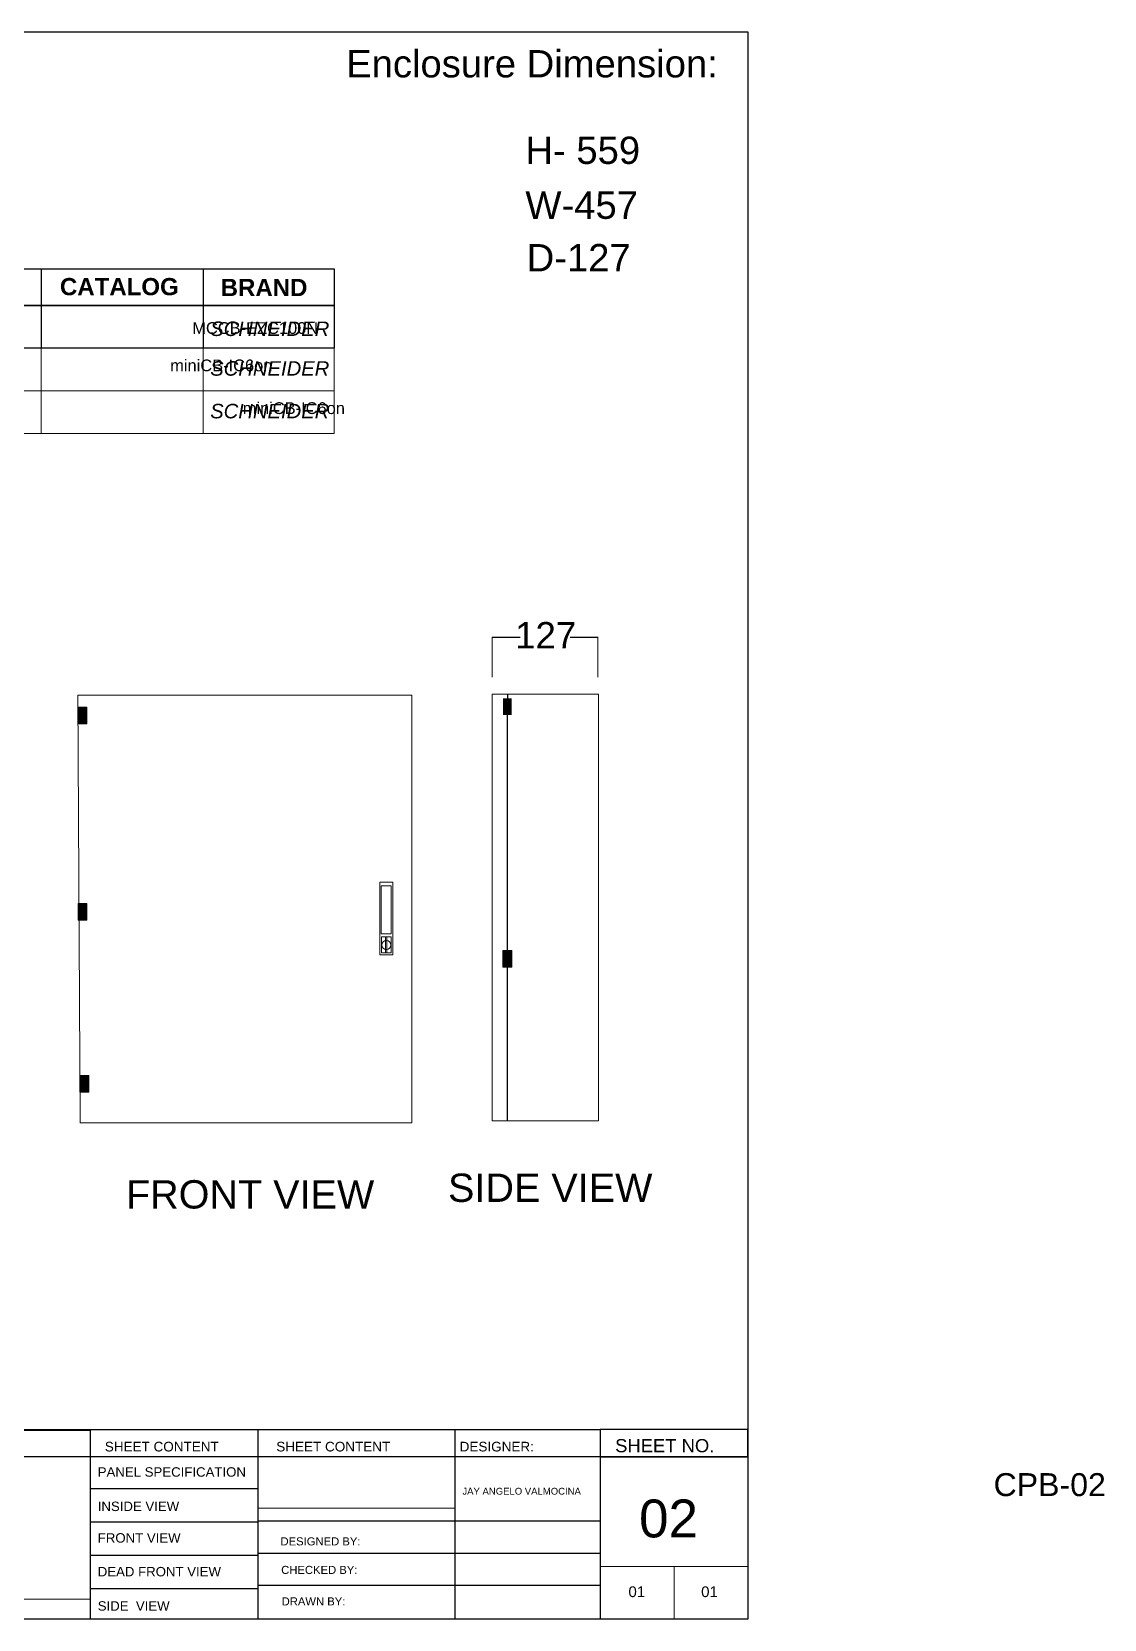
# Model space of a CAD drawing. Header units: inches. Extents: x 18739 to 22272, y 3658 to 7913.
# Drawn here: x 21900.9 to 22041.3, y 5699.1 to 5906.9 of the extents above; entities that cross this region are included whole.
import ezdxf

# ---------------------------------------------------------------- set-up
doc = ezdxf.new("R2010")
doc.units = ezdxf.units.IN
doc.header["$MEASUREMENT"] = 0
doc.layers.add('DOOR', color=1, linetype='Continuous')
doc.layers.add('ENCLOSRURE', color=7, linetype='Continuous', lineweight=20)
doc.styles.get("Standard").update_dxf_attribs({"font": 'arial.ttf'})
doc.styles.add('style2', font='swissk.ttf')

msp = doc.modelspace()

# ---------------------------------------------------------------- hatches: boundary and pattern name
at = {"layer": 'ENCLOSRURE'}
h = msp.add_hatch(color=0, dxfattribs=at)
h.dxf.hatch_style = 1
h.paths.add_polyline_path([(21963.75361, 5819.67404), (21962.58667, 5819.67404), (21962.58667, 5817.5083), (21963.75361, 5817.5083)])
h = msp.add_hatch(color=0, dxfattribs=at)
h.dxf.hatch_style = 1
h.paths.add_polyline_path([(21908.15607, 5818.51785), (21906.98839, 5818.51785), (21906.98839, 5816.3521), (21908.15607, 5816.3521)])
h = msp.add_hatch(color=0, dxfattribs=at)
h.dxf.hatch_style = 1
h.paths.add_polyline_path([(21908.15607, 5792.82182), (21906.98839, 5792.82182), (21906.98839, 5790.65607), (21908.15607, 5790.65607)])
h = msp.add_hatch(color=0, dxfattribs=at)
h.dxf.hatch_style = 1
h.paths.add_polyline_path([(21963.75361, 5786.65555), (21962.58667, 5786.65555), (21962.58667, 5784.48981), (21963.75361, 5784.48981)])
h = msp.add_hatch(color=0, dxfattribs=at)
h.dxf.hatch_style = 1
h.paths.add_polyline_path([(21908.40884, 5770.29646), (21907.24117, 5770.29646), (21907.24117, 5768.13071), (21908.40884, 5768.13071)])

# ---------------------------------------------------------------- linework, layer by layer
for p, q in [((21902.14661, 5875.90008), (21902.14661, 5865.52501)), ((21923.37532, 5875.90008), (21923.37532, 5865.52501)), ((21963.18265, 5820.22527), (21963.18265, 5819.65472)), ((21727.45473, 5723.95277, 0.00935), (21975.30234, 5723.95277, 0.00935)), ((21930.56003, 5699.12981, 0.01028), (21930.56003, 5723.8937, 0.01028)), ((21956.34858, 5699.12981, 0.01028), (21956.34858, 5723.8937, 0.01028)), ((21975.30234, 5723.95277, 0.01028), (21975.30234, 5699.13574, 0.01028)), ((21994.56464, 5720.40311, 0.01028), (21796.24262, 5720.4031, -0.00122)), ((21930.56003, 5716.19814, 77.40414), (21908.58388, 5716.19814, 77.40583)), ((21930.56003, 5711.84092, 77.40414), (21908.58388, 5711.84092, 77.40583)), ((21975.30234, 5711.97285, 0.00863), (21930.56003, 5711.97285, 0.01028)), ((21930.56003, 5707.48371, 77.40414), (21908.58388, 5707.48371, 77.40583)), ((21975.30234, 5707.75772, 0.00863), (21930.56497, 5707.75772, 0.01028)), ((21930.56003, 5703.1265, 77.40414), (21908.58388, 5703.1265, 77.40583)), ((21975.30234, 5703.54258, 0.00863), (21930.56003, 5703.54258, 0.01027))]:
    msp.add_line(p, q)
at = {"color": 251, "true_color": 0x636466}
for p, q in [((21961.206, 5827.68339), (21964.8516, 5827.68339)), ((21971.41124, 5827.68339), (21975.05344, 5827.68339))]:
    msp.add_line(p, q, dxfattribs=at)
at = {"color": 0}
msp.add_line((21963.144, 5819.24475), (21963.144, 5764.36251), dxfattribs=at)
at = {"elevation": 0.01028}
for points in [[(21727.45473, 5699.12981), (21727.45473, 5906.9349), (21994.66659, 5906.9349), (21994.66659, 5699.12981)], [(21908.58388, 5699.12981), (21841.99069, 5699.12981), (21841.99069, 5723.8937), (21908.58388, 5723.8937)], [(21975.30234, 5720.40311), (21994.66659, 5720.39078), (21994.66659, 5723.97544), (21975.30234, 5723.95277)]]:
    msp.add_lwpolyline(points, close=True, dxfattribs=at)
for points in [[(21876.18398, 5875.90008), (21940.50366, 5875.90008), (21940.50366, 5871.10772), (21876.18398, 5871.10772)], [(21876.18398, 5871.10772), (21940.50366, 5871.10772), (21940.50366, 5865.52501), (21876.18398, 5865.52501)]]:
    msp.add_lwpolyline(points)
at = {"layer": 'ENCLOSRURE'}
for p, q in [((21902.14661, 5865.52501), (21902.14661, 5859.94231)), ((21923.37532, 5865.52501), (21923.37532, 5859.94231)), ((21902.14661, 5859.94231), (21902.14661, 5854.35961)), ((21923.37532, 5859.94231), (21923.37532, 5854.35961))]:
    msp.add_line(p, q, dxfattribs=at)
at = {"layer": 'ENCLOSRURE', "color": 252}
for p, q in [((21961.206, 5822.46222), (21961.206, 5827.68339)), ((21975.00829, 5822.46222), (21975.00829, 5827.68339))]:
    msp.add_line(p, q, dxfattribs=at)
at = {"layer": 'ENCLOSRURE', "color": 0}
for p, q in [((21930.56003, 5713.69194), (21956.34858, 5713.69194)), ((21975.30234, 5706.05565), (21994.66659, 5706.05565)), ((21984.98446, 5706.05565), (21985.00902, 5699.12981, 0.01028)), ((21842.05487, 5701.77225, 0.01028), (21908.58107, 5701.77225, -0.16217))]:
    msp.add_line(p, q, dxfattribs=at)
at = {"layer": 'ENCLOSRURE'}
for points in [[(21940.50366, 5859.94231), (21818.71994, 5859.94231), (21818.71994, 5865.52501), (21940.50366, 5865.52501)], [(21940.50366, 5854.35961), (21818.71994, 5854.35961), (21818.71994, 5859.94231), (21940.50366, 5859.94231)], [(21906.96719, 5820.08986), (21950.68626, 5820.08986), (21950.68626, 5764.12001), (21907.25585, 5764.12001)], [(21961.206, 5820.22224), (21975.11533, 5820.22224), (21975.11533, 5764.37489), (21961.206, 5764.37489)]]:
    msp.add_lwpolyline(points, close=True, dxfattribs=at)
at = {"layer": 'ENCLOSRURE', "color": 0}
for points in [[(21906.98839, 5818.51785), (21908.15816, 5818.51785), (21908.15816, 5816.3521), (21906.98839, 5816.3521)], [(21906.98839, 5792.82182), (21908.15816, 5792.82182), (21908.15816, 5790.65607), (21906.98839, 5790.65607)], [(21962.58667, 5786.65555), (21963.75361, 5786.65555), (21963.75361, 5784.48981), (21962.58667, 5784.48981)], [(21907.24117, 5770.29646), (21908.41094, 5770.29646), (21908.41094, 5768.13071), (21907.24117, 5768.13071)]]:
    msp.add_lwpolyline(points, close=True, dxfattribs=at)
at = {"layer": 'ENCLOSRURE', "color": 7}
msp.add_lwpolyline([(21946.47609, 5795.59956), (21948.17802, 5795.59956), (21948.17802, 5786.10136), (21946.47609, 5786.10136)], close=True, dxfattribs=at)
at = {"layer": 'ENCLOSRURE', "color": 8}
for points in [[(21946.65967, 5795.1209), (21947.98878, 5795.1209), (21947.98878, 5788.83987), (21946.65967, 5788.83987)], [(21946.69149, 5788.47599), (21947.98642, 5788.47599), (21947.98642, 5786.36531), (21946.69149, 5786.36531)], [(21947.23904, 5788.46919), (21947.38261, 5788.46919), (21947.38261, 5786.37263), (21947.23904, 5786.37263)]]:
    msp.add_lwpolyline(points, close=True, dxfattribs=at)
at = {"layer": 'ENCLOSRURE', "color": 9}
msp.add_circle((21947.32529, 5787.39479), 0.5902, dxfattribs=at)

# ---------------------------------------------------------------- texts
at = {"color": 0}
msp.add_text('SHEET NO.', height=1.724581, dxfattribs=at).set_placement((21977.28019, 5720.9916, 335.18722))
at = {"attachment_point": 1}
for s, width, gutter_width, heights, insert, char_height in [('\\pt6.1559;{\\fArial|b1|i0|c0|p34;\\H1.0975x;CATALOG\\P}', 2.7127744, 1, [0], (21904.61629, 5874.69996), 2.0519552), ('\\pt6.1559;{\\fArial|b1|i0|c0|p34;\\H1.0975x;BRAND\\P}', 2.7127744, 1, [0], (21925.65128, 5874.58626), 2.0519552), ('{\\fArial|b0|i1|c0|p34;\\H1.0975x;SCHNEIDER }', 8.8886288, 1, [0.83509], (21924.28412, 5869.00316), 1.726423), ('{\\fArial|b0|i1|c0|p34;\\H1.0975x;SCHNEIDER }', 8.8886288, 1, [0.83509], (21924.28412, 5863.80894), 1.726423), ('{\\fArial|b0|i1|c0|p34;\\H1.0975x;SCHNEIDER }', 8.8886288, 1, [0.83509], (21924.28412, 5858.22624), 1.726423), ('FRONT VIEW', 54.121808, 23.56707, [0.83509], (21913.25344, 5756.60233), 3.70656), ('SIDE VIEW', 54.121808, 23.56707, [0.83509], (21955.40772, 5757.4681), 3.70656), ('DESIGNED BY:', 91.7572825, 1, [0.83509], (21933.48319, 5709.84957, 0.01028), 1.0537831), ('CHECKED BY:', 91.7572825, 1, [0.83509], (21933.57208, 5706.11542, 0.01028), 1.0537831), ('DRAWN BY:', 91.7572825, 1, [0.83509], (21933.63045, 5701.99241, 0.01028), 1.053783)]:
    msp.add_mtext_dynamic_manual_height_columns(s, width=width, gutter_width=gutter_width, heights=heights, dxfattribs=dict(at, insert=insert, char_height=char_height))
note = msp.add_mtext_dynamic_manual_height_columns('\\pt4.205;{\\H1.0975x;MCCB-EZC100N\\P\\P}', width=2.7313605, gutter_width=13.95132, heights=[0.83509, 0], dxfattribs=dict(insert=(21905.25389, 5868.91723), char_height=1.4016827, attachment_point=1))
for column, words in zip(note.columns.linked_columns, ['\\pt4.205;{\\H1.0975x;\\P \\P}']):
    column.text = words
note = msp.add_mtext_dynamic_manual_height_columns('{\\H1.0975x;miniCB-IC6on\\P}', width=2.7313605, gutter_width=11.20509, heights=[0.83509, 0], dxfattribs=dict(insert=(21905.11214, 5864.02913), char_height=1.4016827, attachment_point=1))
for column, words in zip(note.columns.linked_columns, ['{\\H1.0975x;\\P\\pt4.205; \\P}']):
    column.text = words
note = msp.add_mtext_dynamic_manual_height_columns('{\\H1.0975x;miniCB-IC6on\\P}', width=2.7313605, gutter_width=20.6969, heights=[0.83509, 0], dxfattribs=dict(insert=(21905.11214, 5858.43259), char_height=1.4016827, attachment_point=1))
for column, words in zip(note.columns.linked_columns, ['{\\H1.0975x;\\P\\pt4.205;\\P \\P}']):
    column.text = words
at = {"color": 0, "attachment_point": 1}
for s, width, insert, char_height in [('SHEET CONTENT', 70.8771784, (21910.4881, 5722.35796, 0.01028), 1.2645397), ('SHEET CONTENT', 70.8771784, (21932.93119, 5722.35796, 0.01028), 1.2645397), ('DESIGNER:', 40.9522683, (21956.93176, 5722.35796, 0.01028), 1.26454)]:
    msp.add_mtext_dynamic_manual_height_columns(s, width=width, gutter_width=1, heights=[0.83509], dxfattribs=dict(at, insert=insert, char_height=char_height))
note = msp.add_mtext_dynamic_manual_height_columns('CPB-02\\P', width=91.7572825, gutter_width=0, heights=[0.83509, 0], dxfattribs=dict(insert=(21935.05394, 5718.25348, 0.02932), char_height=3.004152, attachment_point=1, style='style2'))
at = {"layer": 'DOOR', "color": 253, "lineweight": 0, "style": 'style2'}
msp.add_text('02', height=4.965208, dxfattribs=at).set_placement((21980.41259, 5709.83944, -59.30362))
at = {"layer": 'ENCLOSRURE', "color": 0}
for s, height, p in [('Enclosure Dimension:', 3.5801425, (21942.07573, 5900.95848)), ('H- 559', 3.580142, (21965.53848, 5889.62964)), ('W-457', 3.580142, (21965.53848, 5882.4451)), ('D-127', 3.580142, (21965.69617, 5875.56534)), ('PANEL SPECIFICATION', 1.2370564, (21909.56462, 5717.78905)), ('INSIDE VIEW', 1.2370564, (21909.56462, 5713.29213)), ('FRONT VIEW', 1.237056, (21909.56462, 5709.15862)), ('DEAD FRONT VIEW', 1.2370564, (21909.56462, 5704.74005)), ('01', 1.401898, (21979.02418, 5702.03191)), ('01', 1.401898, (21988.5379, 5702.03191)), ('SIDE  VIEW', 1.237056, (21909.56462, 5700.25022))]:
    msp.add_text(s, height=height, dxfattribs=at).set_placement(p)
at = {"layer": 'ENCLOSRURE'}
msp.add_text('127', height=3.441698, dxfattribs=at).set_placement((21964.17899, 5826.22076))
at = {"layer": 'ENCLOSRURE', "color": 0, "style": 'style2'}
msp.add_text('JAY ANGELO VALMOCINA', height=0.8920085, dxfattribs=at).set_placement((21957.28863, 5715.44331))

doc.saveas('drawing.dxf')
